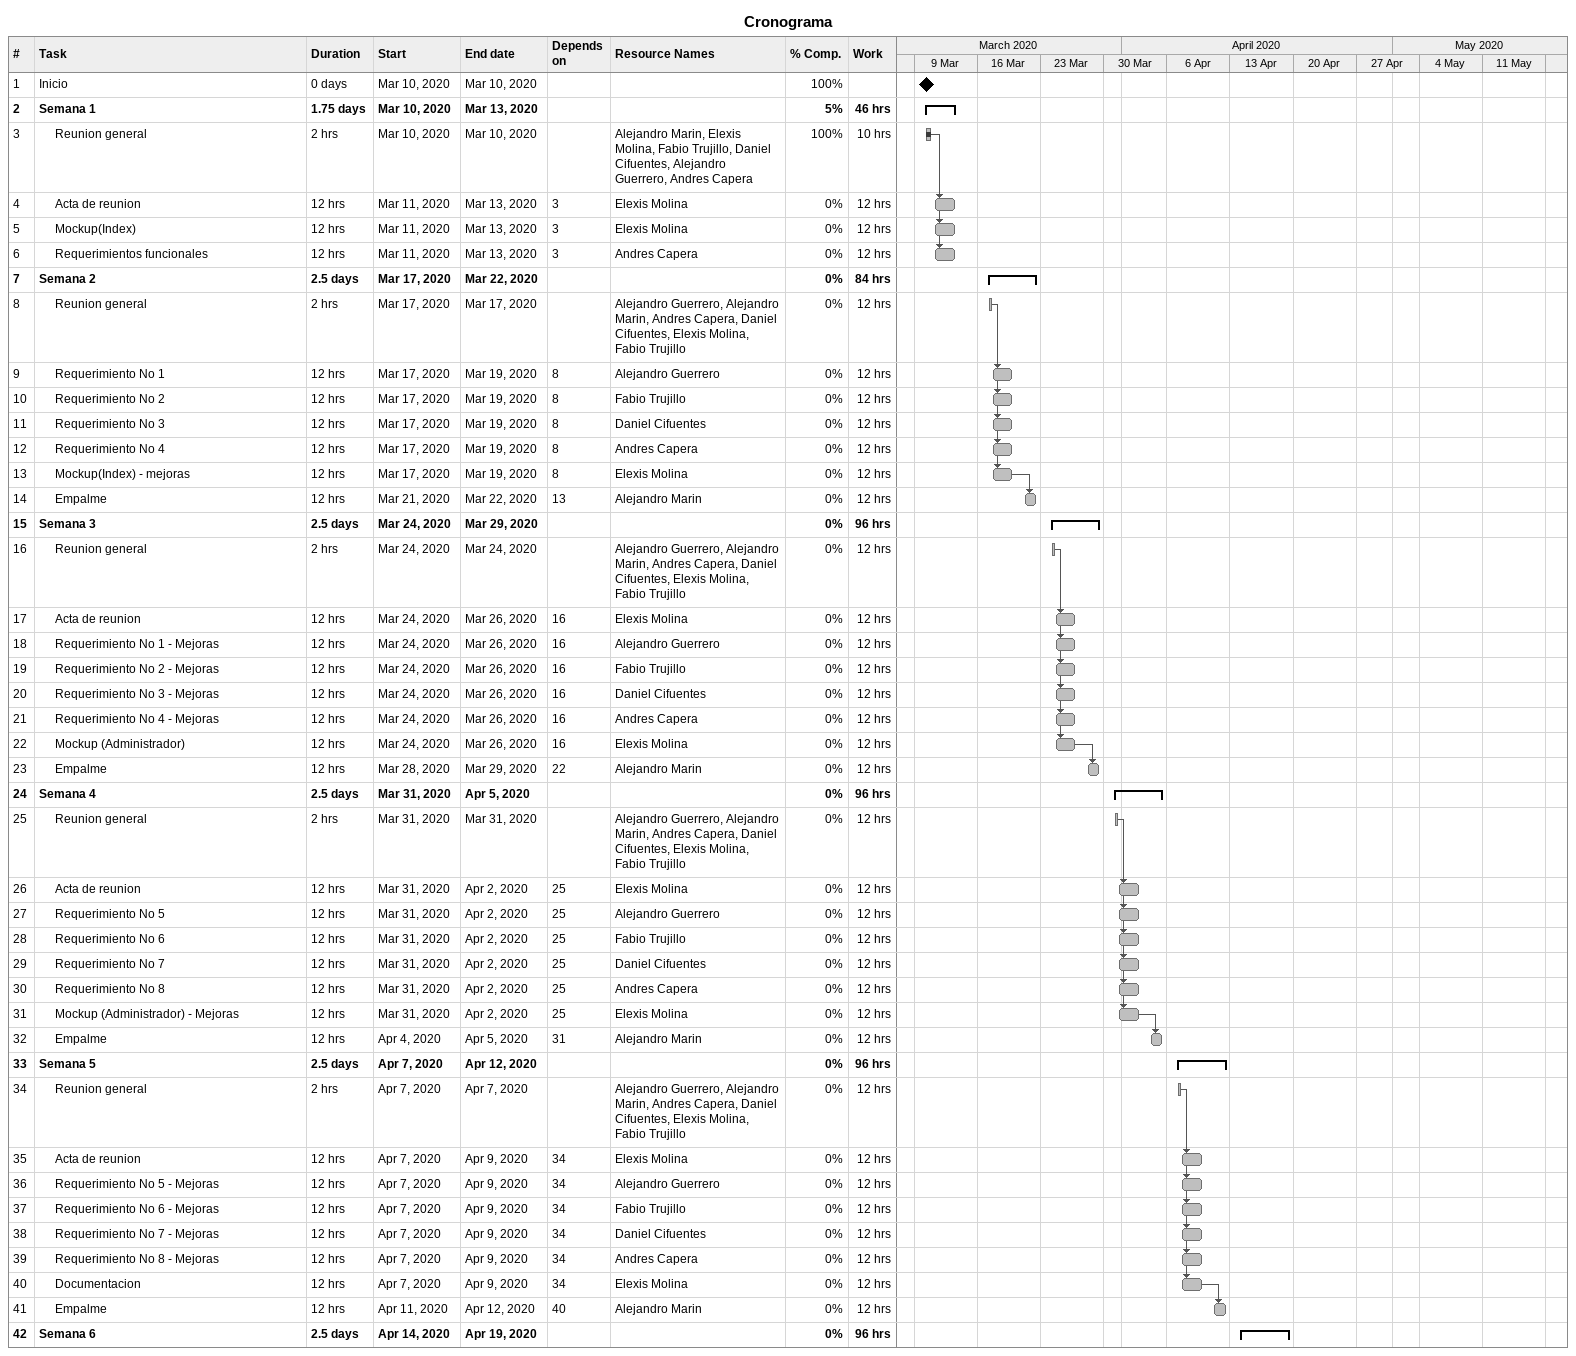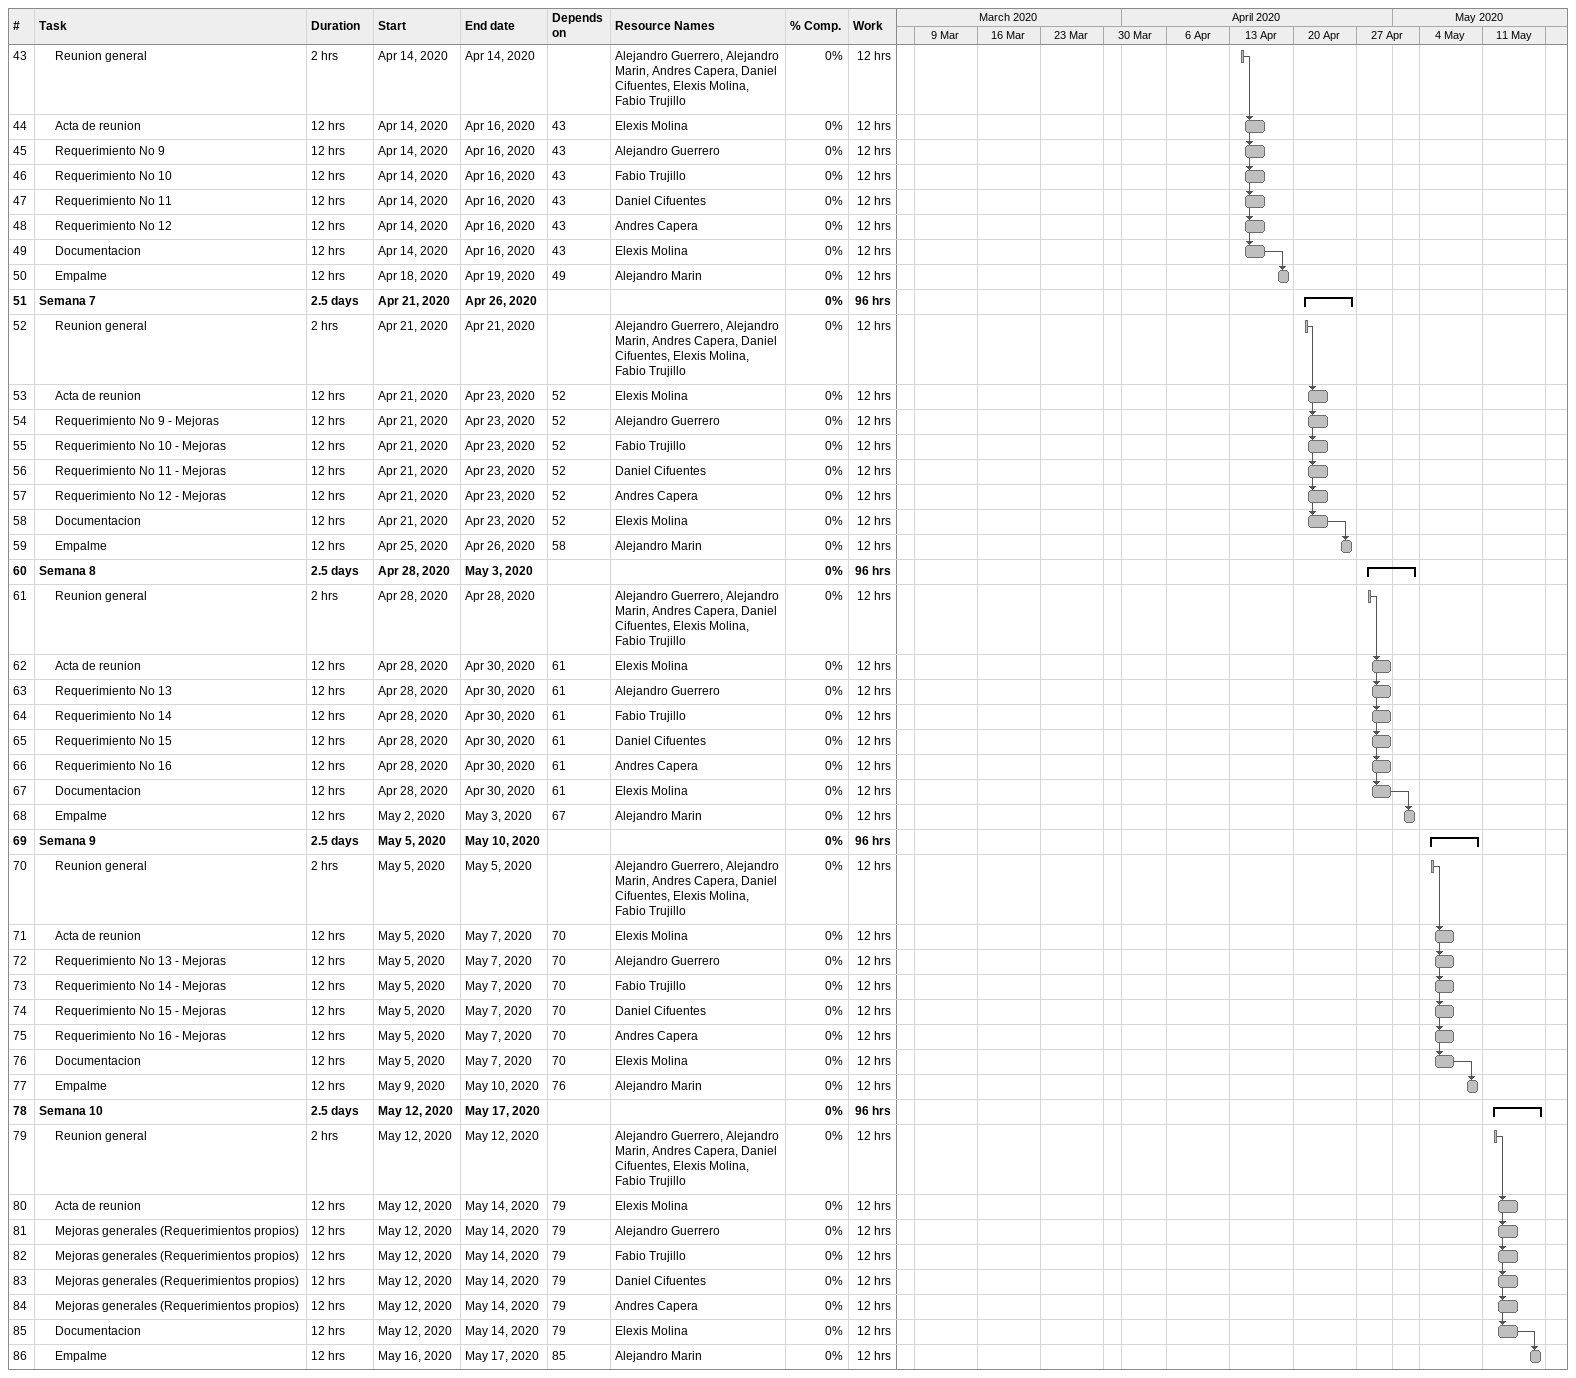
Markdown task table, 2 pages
Cronograma

| ID | Level | Task | Duration | Start | Finish | Predecessors | Resources | % complete | Work (h) |
|---|---|---|---|---|---|---|---|---|---|
| 1 | 1 | Inicio | 0d | 2020-03-10 | 2020-03-10 |  |  | 100 |  |
| 2 | 1 | **Semana 1** | 1.75d | 2020-03-10 | 2020-03-13 |  |  | 5 | 46 |
| 3 | 2 | Reunion general | 2h | 2020-03-10 | 2020-03-10 |  | Alejandro Marin, Elexis Molina, Fabio Trujillo, Daniel Cifuentes, Alejandro Guerrero, Andres Capera | 100 | 10 |
| 4 | 2 | Acta de reunion | 12h | 2020-03-11 | 2020-03-13 | 3 | Elexis Molina | 0 | 12 |
| 5 | 2 | Mockup(Index) | 12h | 2020-03-11 | 2020-03-13 | 3 | Elexis Molina | 0 | 12 |
| 6 | 2 | Requerimientos funcionales | 12h | 2020-03-11 | 2020-03-13 | 3 | Andres Capera | 0 | 12 |
| 7 | 1 | **Semana 2** | 2.5d | 2020-03-17 | 2020-03-22 |  |  | 0 | 84 |
| 8 | 2 | Reunion general | 2h | 2020-03-17 | 2020-03-17 |  | Alejandro Guerrero, Alejandro Marin, Andres Capera, Daniel Cifuentes, Elexis Molina, Fabio Trujillo | 0 | 12 |
| 9 | 2 | Requerimiento No 1 | 12h | 2020-03-17 | 2020-03-19 | 8 | Alejandro Guerrero | 0 | 12 |
| 10 | 2 | Requerimiento No 2 | 12h | 2020-03-17 | 2020-03-19 | 8 | Fabio Trujillo | 0 | 12 |
| 11 | 2 | Requerimiento No 3 | 12h | 2020-03-17 | 2020-03-19 | 8 | Daniel Cifuentes | 0 | 12 |
| 12 | 2 | Requerimiento No 4 | 12h | 2020-03-17 | 2020-03-19 | 8 | Andres Capera | 0 | 12 |
| 13 | 2 | Mockup(Index) - mejoras | 12h | 2020-03-17 | 2020-03-19 | 8 | Elexis Molina | 0 | 12 |
| 14 | 2 | Empalme | 12h | 2020-03-21 | 2020-03-22 | 13 | Alejandro Marin | 0 | 12 |
| 15 | 1 | **Semana 3** | 2.5d | 2020-03-24 | 2020-03-29 |  |  | 0 | 96 |
| 16 | 2 | Reunion general | 2h | 2020-03-24 | 2020-03-24 |  | Alejandro Guerrero, Alejandro Marin, Andres Capera, Daniel Cifuentes, Elexis Molina, Fabio Trujillo | 0 | 12 |
| 17 | 2 | Acta de reunion | 12h | 2020-03-24 | 2020-03-26 | 16 | Elexis Molina | 0 | 12 |
| 18 | 2 | Requerimiento No 1 - Mejoras | 12h | 2020-03-24 | 2020-03-26 | 16 | Alejandro Guerrero | 0 | 12 |
| 19 | 2 | Requerimiento No 2 - Mejoras | 12h | 2020-03-24 | 2020-03-26 | 16 | Fabio Trujillo | 0 | 12 |
| 20 | 2 | Requerimiento No 3 - Mejoras | 12h | 2020-03-24 | 2020-03-26 | 16 | Daniel Cifuentes | 0 | 12 |
| 21 | 2 | Requerimiento No 4 - Mejoras | 12h | 2020-03-24 | 2020-03-26 | 16 | Andres Capera | 0 | 12 |
| 22 | 2 | Mockup (Administrador) | 12h | 2020-03-24 | 2020-03-26 | 16 | Elexis Molina | 0 | 12 |
| 23 | 2 | Empalme | 12h | 2020-03-28 | 2020-03-29 | 22 | Alejandro Marin | 0 | 12 |
| 24 | 1 | **Semana 4** | 2.5d | 2020-03-31 | 2020-04-05 |  |  | 0 | 96 |
| 25 | 2 | Reunion general | 2h | 2020-03-31 | 2020-03-31 |  | Alejandro Guerrero, Alejandro Marin, Andres Capera, Daniel Cifuentes, Elexis Molina, Fabio Trujillo | 0 | 12 |
| 26 | 2 | Acta de reunion | 12h | 2020-03-31 | 2020-04-02 | 25 | Elexis Molina | 0 | 12 |
| 27 | 2 | Requerimiento No 5 | 12h | 2020-03-31 | 2020-04-02 | 25 | Alejandro Guerrero | 0 | 12 |
| 28 | 2 | Requerimiento No 6 | 12h | 2020-03-31 | 2020-04-02 | 25 | Fabio Trujillo | 0 | 12 |
| 29 | 2 | Requerimiento No 7 | 12h | 2020-03-31 | 2020-04-02 | 25 | Daniel Cifuentes | 0 | 12 |
| 30 | 2 | Requerimiento No 8 | 12h | 2020-03-31 | 2020-04-02 | 25 | Andres Capera | 0 | 12 |
| 31 | 2 | Mockup (Administrador) - Mejoras | 12h | 2020-03-31 | 2020-04-02 | 25 | Elexis Molina | 0 | 12 |
| 32 | 2 | Empalme | 12h | 2020-04-04 | 2020-04-05 | 31 | Alejandro Marin | 0 | 12 |
| 33 | 1 | **Semana 5** | 2.5d | 2020-04-07 | 2020-04-12 |  |  | 0 | 96 |
| 34 | 2 | Reunion general | 2h | 2020-04-07 | 2020-04-07 |  | Alejandro Guerrero, Alejandro Marin, Andres Capera, Daniel Cifuentes, Elexis Molina, Fabio Trujillo | 0 | 12 |
| 35 | 2 | Acta de reunion | 12h | 2020-04-07 | 2020-04-09 | 34 | Elexis Molina | 0 | 12 |
| 36 | 2 | Requerimiento No 5 - Mejoras | 12h | 2020-04-07 | 2020-04-09 | 34 | Alejandro Guerrero | 0 | 12 |
| 37 | 2 | Requerimiento No 6 - Mejoras | 12h | 2020-04-07 | 2020-04-09 | 34 | Fabio Trujillo | 0 | 12 |
| 38 | 2 | Requerimiento No 7 - Mejoras | 12h | 2020-04-07 | 2020-04-09 | 34 | Daniel Cifuentes | 0 | 12 |
| 39 | 2 | Requerimiento No 8 - Mejoras | 12h | 2020-04-07 | 2020-04-09 | 34 | Andres Capera | 0 | 12 |
| 40 | 2 | Documentacion | 12h | 2020-04-07 | 2020-04-09 | 34 | Elexis Molina | 0 | 12 |
| 41 | 2 | Empalme | 12h | 2020-04-11 | 2020-04-12 | 40 | Alejandro Marin | 0 | 12 |
| 42 | 1 | **Semana 6** | 2.5d | 2020-04-14 | 2020-04-19 |  |  | 0 | 96 |
| 43 | 2 | Reunion general | 2h | 2020-04-14 | 2020-04-14 |  | Alejandro Guerrero, Alejandro Marin, Andres Capera, Daniel Cifuentes, Elexis Molina, Fabio Trujillo | 0 | 12 |
| 44 | 2 | Acta de reunion | 12h | 2020-04-14 | 2020-04-16 | 43 | Elexis Molina | 0 | 12 |
| 45 | 2 | Requerimiento No 9 | 12h | 2020-04-14 | 2020-04-16 | 43 | Alejandro Guerrero | 0 | 12 |
| 46 | 2 | Requerimiento No 10 | 12h | 2020-04-14 | 2020-04-16 | 43 | Fabio Trujillo | 0 | 12 |
| 47 | 2 | Requerimiento No 11 | 12h | 2020-04-14 | 2020-04-16 | 43 | Daniel Cifuentes | 0 | 12 |
| 48 | 2 | Requerimiento No 12 | 12h | 2020-04-14 | 2020-04-16 | 43 | Andres Capera | 0 | 12 |
| 49 | 2 | Documentacion | 12h | 2020-04-14 | 2020-04-16 | 43 | Elexis Molina | 0 | 12 |
| 50 | 2 | Empalme | 12h | 2020-04-18 | 2020-04-19 | 49 | Alejandro Marin | 0 | 12 |
| 51 | 1 | **Semana 7** | 2.5d | 2020-04-21 | 2020-04-26 |  |  | 0 | 96 |
| 52 | 2 | Reunion general | 2h | 2020-04-21 | 2020-04-21 |  | Alejandro Guerrero, Alejandro Marin, Andres Capera, Daniel Cifuentes, Elexis Molina, Fabio Trujillo | 0 | 12 |
| 53 | 2 | Acta de reunion | 12h | 2020-04-21 | 2020-04-23 | 52 | Elexis Molina | 0 | 12 |
| 54 | 2 | Requerimiento No 9 - Mejoras | 12h | 2020-04-21 | 2020-04-23 | 52 | Alejandro Guerrero | 0 | 12 |
| 55 | 2 | Requerimiento No 10 - Mejoras | 12h | 2020-04-21 | 2020-04-23 | 52 | Fabio Trujillo | 0 | 12 |
| 56 | 2 | Requerimiento No 11 - Mejoras | 12h | 2020-04-21 | 2020-04-23 | 52 | Daniel Cifuentes | 0 | 12 |
| 57 | 2 | Requerimiento No 12 - Mejoras | 12h | 2020-04-21 | 2020-04-23 | 52 | Andres Capera | 0 | 12 |
| 58 | 2 | Documentacion | 12h | 2020-04-21 | 2020-04-23 | 52 | Elexis Molina | 0 | 12 |
| 59 | 2 | Empalme | 12h | 2020-04-25 | 2020-04-26 | 58 | Alejandro Marin | 0 | 12 |
| 60 | 1 | **Semana 8** | 2.5d | 2020-04-28 | 2020-05-03 |  |  | 0 | 96 |
| 61 | 2 | Reunion general | 2h | 2020-04-28 | 2020-04-28 |  | Alejandro Guerrero, Alejandro Marin, Andres Capera, Daniel Cifuentes, Elexis Molina, Fabio Trujillo | 0 | 12 |
| 62 | 2 | Acta de reunion | 12h | 2020-04-28 | 2020-04-30 | 61 | Elexis Molina | 0 | 12 |
| 63 | 2 | Requerimiento No 13 | 12h | 2020-04-28 | 2020-04-30 | 61 | Alejandro Guerrero | 0 | 12 |
| 64 | 2 | Requerimiento No 14 | 12h | 2020-04-28 | 2020-04-30 | 61 | Fabio Trujillo | 0 | 12 |
| 65 | 2 | Requerimiento No 15 | 12h | 2020-04-28 | 2020-04-30 | 61 | Daniel Cifuentes | 0 | 12 |
| 66 | 2 | Requerimiento No 16 | 12h | 2020-04-28 | 2020-04-30 | 61 | Andres Capera | 0 | 12 |
| 67 | 2 | Documentacion | 12h | 2020-04-28 | 2020-04-30 | 61 | Elexis Molina | 0 | 12 |
| 68 | 2 | Empalme | 12h | 2020-05-02 | 2020-05-03 | 67 | Alejandro Marin | 0 | 12 |
| 69 | 1 | **Semana 9** | 2.5d | 2020-05-05 | 2020-05-10 |  |  | 0 | 96 |
| 70 | 2 | Reunion general | 2h | 2020-05-05 | 2020-05-05 |  | Alejandro Guerrero, Alejandro Marin, Andres Capera, Daniel Cifuentes, Elexis Molina, Fabio Trujillo | 0 | 12 |
| 71 | 2 | Acta de reunion | 12h | 2020-05-05 | 2020-05-07 | 70 | Elexis Molina | 0 | 12 |
| 72 | 2 | Requerimiento No 13 - Mejoras | 12h | 2020-05-05 | 2020-05-07 | 70 | Alejandro Guerrero | 0 | 12 |
| 73 | 2 | Requerimiento No 14 - Mejoras | 12h | 2020-05-05 | 2020-05-07 | 70 | Fabio Trujillo | 0 | 12 |
| 74 | 2 | Requerimiento No 15 - Mejoras | 12h | 2020-05-05 | 2020-05-07 | 70 | Daniel Cifuentes | 0 | 12 |
| 75 | 2 | Requerimiento No 16 - Mejoras | 12h | 2020-05-05 | 2020-05-07 | 70 | Andres Capera | 0 | 12 |
| 76 | 2 | Documentacion | 12h | 2020-05-05 | 2020-05-07 | 70 | Elexis Molina | 0 | 12 |
| 77 | 2 | Empalme | 12h | 2020-05-09 | 2020-05-10 | 76 | Alejandro Marin | 0 | 12 |
| 78 | 1 | **Semana 10** | 2.5d | 2020-05-12 | 2020-05-17 |  |  | 0 | 96 |
| 79 | 2 | Reunion general | 2h | 2020-05-12 | 2020-05-12 |  | Alejandro Guerrero, Alejandro Marin, Andres Capera, Daniel Cifuentes, Elexis Molina, Fabio Trujillo | 0 | 12 |
| 80 | 2 | Acta de reunion | 12h | 2020-05-12 | 2020-05-14 | 79 | Elexis Molina | 0 | 12 |
| 81 | 2 | Mejoras generales (Requerimientos propios) | 12h | 2020-05-12 | 2020-05-14 | 79 | Alejandro Guerrero | 0 | 12 |
| 82 | 2 | Mejoras generales (Requerimientos propios) | 12h | 2020-05-12 | 2020-05-14 | 79 | Fabio Trujillo | 0 | 12 |
| 83 | 2 | Mejoras generales (Requerimientos propios) | 12h | 2020-05-12 | 2020-05-14 | 79 | Daniel Cifuentes | 0 | 12 |
| 84 | 2 | Mejoras generales (Requerimientos propios) | 12h | 2020-05-12 | 2020-05-14 | 79 | Andres Capera | 0 | 12 |
| 85 | 2 | Documentacion | 12h | 2020-05-12 | 2020-05-14 | 79 | Elexis Molina | 0 | 12 |
| 86 | 2 | Empalme | 12h | 2020-05-16 | 2020-05-17 | 85 | Alejandro Marin | 0 | 12 |
